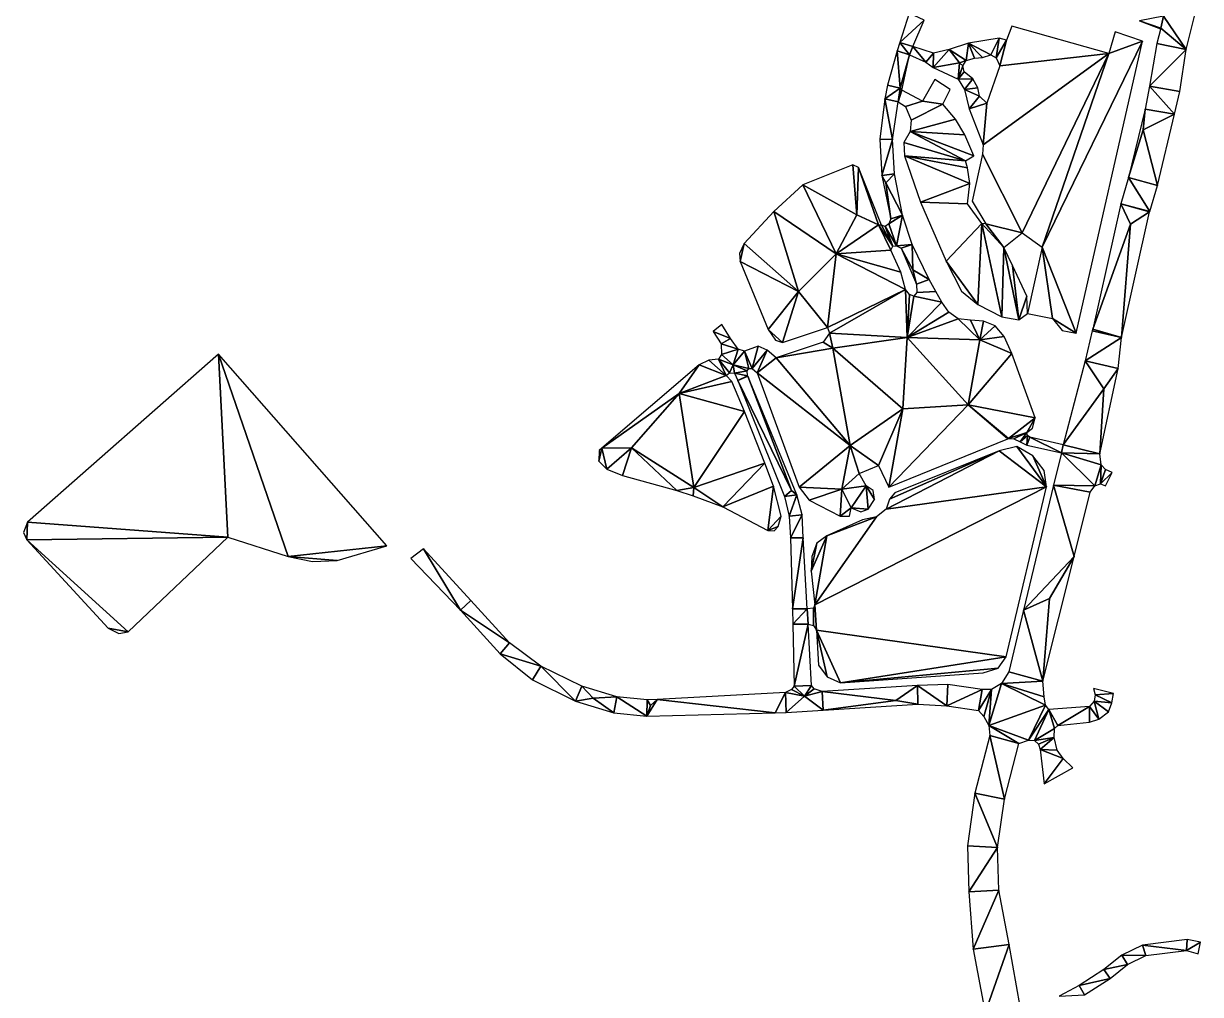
# Model space of a CAD drawing. Extents: x -30359 to 26190, y -30889 to 30041.
# Drawn here: x -3392 to -642, y -8122 to -5854 of the extents above; entities that cross this region are included whole.
import ezdxf

# ---------------------------------------------------------------- set-up
doc = ezdxf.new("R2010")
doc.units = 0

msp = doc.modelspace()

# ---------------------------------------------------------------- linework, layer by layer
at = {"layer": 'mg_to_dxf', "color": 251}
for points in [[(-728.38, -5837.16), (-675.5, -5915.16), (-650.25, -5812.16)], [(-1344.5, -5898.16), (-1287.88, -5846.16), (-1323, -5830.16)], [(-1287.88, -5846.16), (-1344.5, -5898.16), (-1314.13, -5908.16)], [(-784.88, -5848.16), (-735.25, -5865.16), (-728.5, -5837.16)], [(-735.5, -5866.16), (-735.25, -5865.16), (-784.88, -5848.16)], [(-735.25, -5865.16), (-675.5, -5915.16), (-728.38, -5837.16)], [(-856.38, -5924.16), (-1083.38, -5860.16), (-1095.5, -5893.16), (-1111.38, -5953.16)], [(-777.5, -5895.16), (-841.5, -5873.16), (-856.38, -5924.16)], [(-735.25, -5865.16), (-744, -5901.16), (-675.5, -5915.16)], [(-1322.13, -5927.16), (-1344.5, -5898.16), (-1350.88, -5918.16)], [(-1314.13, -5908.16), (-1344.5, -5898.16), (-1322.13, -5927.16)], [(-1284.13, -5944.16), (-1314.13, -5908.16), (-1322.13, -5927.16)], [(-1284.13, -5944.16), (-1266, -5923.16), (-1314.13, -5908.16)], [(-1189.5, -5940.16), (-1184.38, -5900.16), (-1229.38, -5915.16)], [(-1170, -5935.16), (-1184.38, -5900.16), (-1189.5, -5940.16)], [(-1112.88, -5888.16), (-1184.38, -5900.16), (-1131.75, -5927.16)], [(-1170, -5935.16), (-1151.63, -5933.16), (-1184.38, -5900.16)], [(-1131.75, -5927.16), (-1184.38, -5900.16), (-1151.63, -5933.16)], [(-1119.5, -5934.16), (-1112.88, -5888.16), (-1131.75, -5927.16)], [(-1119.5, -5934.16), (-1095.5, -5893.16), (-1112.88, -5888.16)], [(-1095.5, -5893.16), (-1119.5, -5934.16), (-1111.38, -5953.16)], [(-777.5, -5895.16), (-777.5, -5895.16), (-1012.25, -6376.16), (-932.75, -6577.16)], [(-856.38, -5924.16), (-856.38, -5924.16), (-1012.25, -6376.16), (-777.5, -5895.16)], [(-761.38, -6000.16), (-675.5, -5915.16), (-744, -5901.16)], [(-1350.88, -5918.16), (-1373.38, -5998.16), (-1343.5, -6005.16)], [(-1322.13, -5927.16), (-1350.88, -5918.16), (-1343.5, -6005.16)], [(-1322.13, -5927.16), (-1343.5, -6005.16), (-1340, -6010.16)], [(-1284.13, -5944.16), (-1267.13, -5957.16), (-1266, -5923.16)], [(-1266, -5923.16), (-1267.13, -5957.16), (-1229.38, -5915.16)], [(-1205.13, -5946.16), (-1229.38, -5915.16), (-1267.13, -5957.16)], [(-1189.5, -5940.16), (-1229.38, -5915.16), (-1205.13, -5946.16)], [(-1149.75, -6137.16), (-1151.75, -6159.16), (-1058.62, -6343.16), (-856.38, -5924.16)], [(-1111.38, -5953.16), (-1141.25, -6040.16), (-1149.75, -6137.16), (-856.38, -5924.16)], [(-1058.62, -6343.16), (-1012.25, -6376.16), (-856.38, -5924.16)], [(-690.75, -6013.16), (-675.5, -5915.16), (-761.38, -6000.16)], [(-1208.25, -5984.16), (-1205.13, -5946.16), (-1267.13, -5957.16)], [(-1208.25, -5984.16), (-1197.75, -5953.16), (-1205.13, -5946.16)], [(-1194.13, -5967.16), (-1197.75, -5953.16), (-1208.25, -5984.16)], [(-1197.75, -5953.16), (-1189.5, -5940.16), (-1205.13, -5946.16)], [(-1244, -6042.16), (-1227.38, -6008.16), (-1263, -5985.16), (-1291.5, -6035.16)], [(-1208.25, -5984.16), (-1174.5, -5983.16), (-1194.13, -5967.16)], [(-1208.25, -5984.16), (-1193.75, -6008.16), (-1174.5, -5983.16)], [(-1162.75, -6004.16), (-1174.5, -5983.16), (-1193.75, -6008.16)], [(-1343.5, -6005.16), (-1373.38, -5998.16), (-1379.75, -6030.16)], [(-1348.25, -6037.16), (-1343.5, -6005.16), (-1379.75, -6030.16)], [(-1340, -6010.16), (-1343.5, -6005.16), (-1348.25, -6037.16)], [(-1340, -6010.16), (-1348.25, -6037.16), (-1331.63, -6048.16), (-1291.5, -6035.16)], [(-1158.25, -6024.16), (-1162.75, -6004.16), (-1193.75, -6008.16)], [(-1183, -6053.16), (-1158.25, -6024.16), (-1193.75, -6008.16)], [(-702.75, -6066.16), (-761.38, -6000.16), (-771.63, -6054.16)], [(-702.75, -6066.16), (-690.75, -6013.16), (-761.38, -6000.16)], [(-1379.75, -6030.16), (-1391.75, -6124.16), (-1361.63, -6125.16)], [(-1348.25, -6037.16), (-1379.75, -6030.16), (-1361.63, -6125.16)], [(-1318.25, -6080.16), (-1244, -6042.16), (-1291.5, -6035.16), (-1331.63, -6048.16)], [(-1318.25, -6080.16), (-1320.63, -6106.16), (-1214.38, -6077.16), (-1244, -6042.16)], [(-1158.25, -6024.16), (-1183, -6053.16), (-1141.25, -6040.16)], [(-1141.25, -6040.16), (-1183, -6053.16), (-1149.75, -6137.16)], [(-776.25, -6102.16), (-771.63, -6054.16), (-810.5, -6214.16)], [(-776.25, -6102.16), (-702.75, -6066.16), (-771.63, -6054.16)], [(-743, -6232.16), (-702.75, -6066.16), (-776.25, -6102.16)], [(-1193, -6114.16), (-1193, -6114.16), (-1214.38, -6077.16), (-1320.63, -6106.16)], [(-743, -6232.16), (-776.25, -6102.16), (-810.5, -6214.16)], [(-1361.63, -6125.16), (-1391.75, -6124.16), (-1387, -6209.16)], [(-1357.13, -6205.16), (-1361.63, -6125.16), (-1387, -6209.16)], [(-1335.25, -6132.16), (-1335.25, -6132.16), (-1191.38, -6175.16), (-1320.63, -6106.16)], [(-1171.5, -6163.16), (-1171.5, -6163.16), (-1320.63, -6106.16), (-1191.38, -6175.16)], [(-1193, -6114.16), (-1193, -6114.16), (-1320.63, -6106.16), (-1171.5, -6163.16)], [(-1335.25, -6132.16), (-1335.25, -6132.16), (-1333.38, -6163.16), (-1191.38, -6175.16)], [(-1445.5, -6301.16), (-1454.75, -6184.16), (-1571.38, -6231.16)], [(-1445.5, -6301.16), (-1441.38, -6190.16), (-1454.75, -6184.16)], [(-1333.38, -6163.16), (-1333.38, -6163.16), (-1186.25, -6191.16), (-1191.38, -6175.16)], [(-1333.38, -6163.16), (-1333.38, -6163.16), (-1181.38, -6228.16), (-1186.25, -6191.16)], [(-1296.13, -6271.16), (-1296.13, -6271.16), (-1181.38, -6228.16), (-1333.38, -6163.16)], [(-1151.75, -6159.16), (-1175.38, -6269.16), (-1143.63, -6322.16), (-1058.62, -6343.16)], [(-1394.75, -6324.16), (-1441.38, -6190.16), (-1445.5, -6301.16)], [(-1387.25, -6325.16), (-1441.38, -6190.16), (-1394.75, -6324.16)], [(-1377.38, -6226.16), (-1357.13, -6205.16), (-1387, -6209.16)], [(-1365.63, -6310.16), (-1377.38, -6226.16), (-1387, -6209.16)], [(-1338.25, -6302.16), (-1357.13, -6205.16), (-1377.38, -6226.16)], [(-1493.75, -6392.16), (-1571.38, -6231.16), (-1639.25, -6293.16)], [(-1493.75, -6392.16), (-1445.5, -6301.16), (-1571.38, -6231.16)], [(-1365.63, -6310.16), (-1338.25, -6302.16), (-1377.38, -6226.16)], [(-1296.13, -6271.16), (-1296.13, -6271.16), (-1186.63, -6275.16), (-1181.38, -6228.16)], [(-760.88, -6293.16), (-810.5, -6214.16), (-828.62, -6275.16)], [(-810.5, -6214.16), (-760.88, -6293.16), (-743, -6232.16)], [(-1708, -6368.16), (-1581.13, -6480.16), (-1639.25, -6293.16)], [(-1493.75, -6392.16), (-1639.25, -6293.16), (-1581.13, -6480.16)], [(-1153.13, -6321.16), (-1186.63, -6275.16), (-1296.13, -6271.16), (-1236.13, -6409.16)], [(-805.75, -6323.16), (-828.62, -6275.16), (-894.13, -6568.16)], [(-761.25, -6294.16), (-760.88, -6293.16), (-828.62, -6275.16)], [(-761.25, -6294.16), (-828.62, -6275.16), (-805.75, -6323.16)], [(-761.25, -6294.16), (-805.75, -6323.16), (-826.88, -6587.16)], [(-1445.5, -6301.16), (-1493.75, -6392.16), (-1394.75, -6324.16)], [(-1378.75, -6328.16), (-1352.13, -6373.16), (-1370.25, -6322.16)], [(-1370.25, -6322.16), (-1352.13, -6373.16), (-1338.25, -6302.16)], [(-1370.25, -6322.16), (-1338.25, -6302.16), (-1365.63, -6310.16)], [(-1352.13, -6373.16), (-1315.63, -6370.16), (-1338.25, -6302.16)], [(-1236.13, -6409.16), (-1236.13, -6409.16), (-1162.75, -6510.16), (-1153.13, -6321.16)], [(-1153.13, -6321.16), (-1153.13, -6321.16), (-1162.75, -6510.16), (-1106.5, -6539.16)], [(-1153.13, -6321.16), (-1153.13, -6321.16), (-1106.5, -6539.16), (-1102, -6377.16)], [(-1102, -6377.16), (-1143.63, -6322.16), (-1153.13, -6321.16)], [(-1143.63, -6322.16), (-1102, -6377.16), (-1058.62, -6343.16)], [(-826.88, -6587.16), (-805.75, -6323.16), (-894.13, -6568.16)], [(-1493.75, -6392.16), (-1365.75, -6383.16), (-1394.75, -6324.16)], [(-1394.75, -6324.16), (-1361.25, -6374.16), (-1387.25, -6325.16)], [(-1365.75, -6383.16), (-1361.25, -6374.16), (-1394.75, -6324.16)], [(-1361.25, -6374.16), (-1378.75, -6328.16), (-1387.25, -6325.16)], [(-1361.25, -6374.16), (-1352.13, -6373.16), (-1378.75, -6328.16)], [(-1718, -6410.16), (-1708, -6368.16), (-1719.13, -6391.16)], [(-1718, -6410.16), (-1581.13, -6480.16), (-1708, -6368.16)], [(-1352.13, -6373.16), (-1341.5, -6379.16), (-1315.63, -6370.16)], [(-1314.63, -6429.16), (-1315.63, -6370.16), (-1341.5, -6379.16)], [(-1315.63, -6370.16), (-1314.63, -6429.16), (-1276.13, -6452.16)], [(-1102, -6377.16), (-1102, -6377.16), (-1106.5, -6539.16), (-1066.87, -6546.16)], [(-1102, -6377.16), (-1102, -6377.16), (-1066.87, -6546.16), (-1081.25, -6419.16)], [(-1012.25, -6376.16), (-1046.63, -6531.16), (-987.88, -6543.16)], [(-932.75, -6577.16), (-932.75, -6577.16), (-1012.25, -6376.16), (-987.88, -6543.16)], [(-1493.75, -6392.16), (-1581.13, -6480.16), (-1514, -6564.16)], [(-1514, -6564.16), (-1331.25, -6475.16), (-1493.75, -6392.16)], [(-1365.75, -6383.16), (-1493.75, -6392.16), (-1342.63, -6435.16)], [(-1493.75, -6392.16), (-1331.25, -6475.16), (-1342.63, -6435.16)], [(-1305.5, -6463.16), (-1314.63, -6429.16), (-1341.5, -6379.16)], [(-1581.13, -6480.16), (-1718, -6410.16), (-1652.25, -6569.16)], [(-1305.5, -6463.16), (-1276.13, -6452.16), (-1314.63, -6429.16)], [(-1236.13, -6409.16), (-1236.13, -6409.16), (-1200.25, -6479.16), (-1162.75, -6510.16)], [(-1081.25, -6419.16), (-1081.25, -6419.16), (-1066.87, -6546.16), (-1048.13, -6491.16)], [(-1276.13, -6452.16), (-1305.5, -6463.16), (-1304.88, -6482.16), (-1260.25, -6480.16)], [(-1618.63, -6599.16), (-1581.13, -6480.16), (-1652.25, -6569.16)], [(-1581.13, -6480.16), (-1618.63, -6599.16), (-1514, -6564.16)], [(-1509, -6577.16), (-1331.25, -6475.16), (-1514, -6564.16)], [(-1327.25, -6587.16), (-1331.25, -6475.16), (-1509, -6577.16)], [(-1327.25, -6587.16), (-1321.88, -6487.16), (-1331.25, -6475.16)], [(-1312.13, -6491.16), (-1321.88, -6487.16), (-1327.25, -6587.16)], [(-1246.75, -6505.16), (-1260.25, -6480.16), (-1304.88, -6482.16), (-1312.13, -6491.16)], [(-1246.75, -6505.16), (-1312.13, -6491.16), (-1327.25, -6587.16)], [(-1230.38, -6528.16), (-1246.75, -6505.16), (-1327.25, -6587.16)], [(-1048.13, -6491.16), (-1048.13, -6491.16), (-1066.87, -6546.16), (-1046.63, -6531.16)], [(-1230.38, -6528.16), (-1327.25, -6587.16), (-1208.13, -6544.16)], [(-932.75, -6577.16), (-932.75, -6577.16), (-987.88, -6543.16), (-965.63, -6571.16)], [(-1739.88, -6590.16), (-1760.75, -6557.16), (-1780.63, -6573.16)], [(-1618.63, -6599.16), (-1652.25, -6569.16), (-1635.38, -6594.16)], [(-1208.13, -6544.16), (-1327.25, -6587.16), (-1158.13, -6593.16)], [(-1179.38, -6547.16), (-1208.13, -6544.16), (-1158.13, -6593.16)], [(-1149.25, -6549.16), (-1179.38, -6547.16), (-1158.13, -6593.16)], [(-1158.13, -6593.16), (-1121.75, -6560.16), (-1149.25, -6549.16)], [(-1101, -6585.16), (-1121.75, -6560.16), (-1158.13, -6593.16)], [(-826.88, -6587.16), (-894.13, -6568.16), (-895.13, -6572.16)], [(-1780.63, -6573.16), (-1762, -6602.16), (-1739.88, -6590.16)], [(-1739.88, -6590.16), (-1762, -6602.16), (-1722.38, -6615.16)], [(-1523.38, -6598.16), (-1633.75, -6635.16), (-1501.38, -6612.16)], [(-1501.38, -6612.16), (-1509, -6577.16), (-1523.38, -6598.16)], [(-1509, -6577.16), (-1501.38, -6612.16), (-1327.25, -6587.16)], [(-1337.63, -6754.16), (-1327.25, -6587.16), (-1501.38, -6612.16)], [(-1185.25, -6745.16), (-1327.25, -6587.16), (-1337.63, -6754.16)], [(-1158.13, -6593.16), (-1327.25, -6587.16), (-1185.25, -6745.16)], [(-1185.25, -6745.16), (-1083.13, -6625.16), (-1158.13, -6593.16)], [(-1101, -6585.16), (-1158.13, -6593.16), (-1083.13, -6625.16)], [(-895.13, -6572.16), (-911.75, -6642.16), (-826.88, -6587.16)], [(-835, -6660.16), (-826.88, -6587.16), (-911.75, -6642.16)], [(-1722.38, -6615.16), (-1762, -6602.16), (-1760.88, -6627.16)], [(-1722.38, -6615.16), (-1760.88, -6627.16), (-1733.88, -6651.16)], [(-1707.5, -6619.16), (-1722.38, -6615.16), (-1733.88, -6651.16)], [(-1733.88, -6651.16), (-1697.5, -6660.16), (-1707.5, -6619.16)], [(-1675.25, -6608.16), (-1707.5, -6619.16), (-1690, -6660.16)], [(-1690, -6660.16), (-1707.5, -6619.16), (-1697.5, -6660.16)], [(-1690, -6660.16), (-1654.38, -6617.16), (-1675.25, -6608.16)], [(-1678, -6670.16), (-1654.38, -6617.16), (-1690, -6660.16)], [(-1654.38, -6617.16), (-1678, -6670.16), (-1633.75, -6635.16)], [(-1501.38, -6612.16), (-1633.75, -6635.16), (-1461, -6840.16)], [(-1501.38, -6612.16), (-1461, -6840.16), (-1337.63, -6754.16)], [(-1083.13, -6625.16), (-1185.25, -6745.16), (-1028.87, -6775.16)], [(-2936, -6626.16), (-2936, -6626.16), (-3382.75, -7019.16), (-2914.63, -7054.16)], [(-2936, -6626.16), (-2936, -6626.16), (-2773.75, -7099.16), (-2543.38, -7074.16)], [(-2914.63, -7054.16), (-2914.63, -7054.16), (-2773.75, -7099.16), (-2936, -6626.16)], [(-1860.5, -6718.16), (-1813.13, -6651.16), (-2040.88, -6846.16)], [(-1860.5, -6718.16), (-1750, -6676.16), (-1813.13, -6651.16)], [(-1813.13, -6651.16), (-1750, -6676.16), (-1790.75, -6640.16)], [(-1750, -6676.16), (-1768.13, -6638.16), (-1790.75, -6640.16)], [(-1733.88, -6651.16), (-1760.88, -6627.16), (-1768.13, -6638.16)], [(-1768.13, -6638.16), (-1750, -6676.16), (-1742.38, -6670.16)], [(-1733.88, -6651.16), (-1768.13, -6638.16), (-1742.38, -6670.16)], [(-1733.88, -6651.16), (-1742.38, -6670.16), (-1730.75, -6671.16)], [(-1701.25, -6665.16), (-1733.88, -6651.16), (-1730.75, -6671.16)], [(-1733.88, -6651.16), (-1701.25, -6665.16), (-1697.5, -6660.16)], [(-1461, -6840.16), (-1633.75, -6635.16), (-1678, -6670.16)], [(-868, -6707.16), (-911.75, -6642.16), (-962.75, -6838.16)], [(-868, -6707.16), (-835, -6660.16), (-911.75, -6642.16)], [(-1736.75, -6690.16), (-1750, -6676.16), (-1860.5, -6718.16)], [(-1700.5, -6677.16), (-1701.25, -6665.16), (-1730.75, -6671.16)], [(-1700.5, -6677.16), (-1730.75, -6671.16), (-1723.25, -6688.16)], [(-1723.25, -6688.16), (-1700.13, -6678.16), (-1700.5, -6677.16)], [(-1597.63, -6945.16), (-1700.13, -6678.16), (-1723.25, -6688.16)], [(-1585.5, -6955.16), (-1700.13, -6678.16), (-1597.63, -6945.16)], [(-1579.5, -6937.16), (-1461, -6840.16), (-1678, -6670.16)], [(-877.13, -6859.16), (-835, -6660.16), (-868, -6707.16)], [(-1707.5, -6760.16), (-1736.75, -6690.16), (-1860.5, -6718.16)], [(-1614.13, -6959.16), (-1597.63, -6945.16), (-1723.25, -6688.16)], [(-877.13, -6859.16), (-868, -6707.16), (-962.75, -6838.16)], [(-1971.63, -6845.16), (-1860.5, -6718.16), (-2040.88, -6846.16)], [(-1825.75, -6938.16), (-1860.5, -6718.16), (-1971.63, -6845.16)], [(-1825.75, -6938.16), (-1707.5, -6760.16), (-1860.5, -6718.16)], [(-1707.5, -6760.16), (-1825.75, -6938.16), (-1660, -6881.16)], [(-1394.25, -6886.16), (-1337.63, -6754.16), (-1461, -6840.16)], [(-1370.13, -6937.16), (-1337.63, -6754.16), (-1394.25, -6886.16)], [(-1185.25, -6745.16), (-1337.63, -6754.16), (-1370.13, -6937.16)], [(-1092.5, -6824.16), (-1185.25, -6745.16), (-1370.13, -6937.16)], [(-1091, -6823.16), (-1185.25, -6745.16), (-1092.5, -6824.16)], [(-1091, -6823.16), (-1028.87, -6775.16), (-1185.25, -6745.16)], [(-1047.87, -6809.16), (-1028.87, -6775.16), (-1091, -6823.16)], [(-1047.87, -6809.16), (-1035, -6799.16), (-1028.87, -6775.16)], [(-1078.13, -6824.16), (-1047.87, -6809.16), (-1091, -6823.16)], [(-1078.13, -6824.16), (-1063.75, -6831.16), (-1047.87, -6809.16)], [(-1063.75, -6831.16), (-1046.5, -6816.16), (-1047.87, -6809.16)], [(-1063.75, -6831.16), (-1048, -6839.16), (-1046.5, -6816.16)], [(-1048, -6839.16), (-1041, -6820.16), (-1046.5, -6816.16)], [(-2029.25, -6895.16), (-1971.63, -6845.16), (-2040.88, -6846.16)], [(-2029.25, -6895.16), (-1992.5, -6910.16), (-1971.63, -6845.16)], [(-1992.5, -6910.16), (-1865.38, -6945.16), (-1971.63, -6845.16)], [(-1825.75, -6938.16), (-1971.63, -6845.16), (-1865.38, -6945.16)], [(-1579.5, -6937.16), (-1480.5, -6942.16), (-1461, -6840.16)], [(-1440, -6905.16), (-1461, -6840.16), (-1480.5, -6942.16)], [(-1394.25, -6886.16), (-1461, -6840.16), (-1440, -6905.16)], [(-1112.63, -6852.16), (-1112.63, -6852.16), (-1001.75, -6936.16), (-1071.13, -6842.16)], [(-1001.75, -6936.16), (-1001.75, -6936.16), (-1033.63, -6864.16), (-1071.13, -6842.16)], [(-1041, -6820.16), (-1048, -6839.16), (-967.38, -6857.16)], [(-967.38, -6857.16), (-962.75, -6838.16), (-1041, -6820.16)], [(-967.38, -6857.16), (-877.13, -6859.16), (-962.75, -6838.16)], [(-2029.25, -6895.16), (-2040.88, -6846.16), (-2048.13, -6876.16)], [(-2040.88, -6846.16), (-2046.75, -6851.16), (-2048.13, -6876.16)], [(-1369, -6965.16), (-1369, -6965.16), (-1376.88, -6988.16), (-1112.63, -6852.16)], [(-1376.88, -6988.16), (-1376.88, -6988.16), (-1001.75, -6936.16), (-1112.63, -6852.16)], [(-1369, -6965.16), (-1369, -6965.16), (-1112.63, -6852.16), (-1356.38, -6950.16)], [(-1001.75, -6936.16), (-1001.75, -6936.16), (-1007.63, -6898.16), (-1033.63, -6864.16)], [(-889.5, -6934.16), (-967.38, -6857.16), (-985.38, -6932.16)], [(-874, -6885.16), (-877.13, -6859.16), (-967.38, -6857.16)], [(-889.5, -6934.16), (-874, -6885.16), (-967.38, -6857.16)], [(-1660, -6881.16), (-1825.75, -6938.16), (-1758.38, -6983.16)], [(-1660, -6881.16), (-1758.38, -6983.16), (-1639.5, -6935.16)], [(-889.5, -6934.16), (-876, -6929.16), (-874, -6885.16)], [(-876, -6929.16), (-864, -6896.16), (-874, -6885.16)], [(-848.5, -6903.16), (-864, -6896.16), (-876, -6929.16)], [(-1440, -6905.16), (-1480.5, -6942.16), (-1423.5, -6934.16)], [(-863.87, -6934.16), (-848.5, -6903.16), (-876, -6929.16)], [(-1827.5, -6957.16), (-1825.75, -6938.16), (-1865.38, -6945.16)], [(-1827.5, -6957.16), (-1758.38, -6983.16), (-1825.75, -6938.16)], [(-1639.5, -6935.16), (-1758.38, -6983.16), (-1652.75, -7038.16)], [(-1652.75, -7038.16), (-1622.25, -7005.16), (-1639.5, -6935.16)], [(-1585.5, -6955.16), (-1597.63, -6945.16), (-1614.13, -6959.16)], [(-1603.38, -7005.16), (-1585.5, -6955.16), (-1614.13, -6959.16)], [(-1603.38, -7005.16), (-1572.75, -7002.16), (-1585.5, -6955.16)], [(-1579.5, -6937.16), (-1556.25, -6967.16), (-1480.5, -6942.16)], [(-1480.5, -6942.16), (-1556.25, -6967.16), (-1483.88, -7005.16)], [(-1543.25, -7212.16), (-1001.75, -6936.16), (-1376.88, -6988.16), (-1399.38, -7006.16)], [(-1543.25, -7212.16), (-1539.63, -7271.16), (-1096.63, -7333.16), (-1001.75, -6936.16)], [(-1458, -6985.16), (-1480.5, -6942.16), (-1483.88, -7005.16)], [(-1423.5, -6934.16), (-1480.5, -6942.16), (-1458, -6985.16)], [(-1423.5, -6934.16), (-1458, -6985.16), (-1418.75, -6988.16)], [(-1423.5, -6934.16), (-1418.75, -6988.16), (-1404.13, -6966.16)], [(-1423.5, -6934.16), (-1404.13, -6966.16), (-1407, -6945.16)], [(-937.5, -7099.16), (-985.38, -6932.16), (-1055.62, -7224.16)], [(-889.5, -6934.16), (-985.38, -6932.16), (-899.88, -6949.16)], [(-899.88, -6949.16), (-985.38, -6932.16), (-937.5, -7099.16)], [(-1628.75, -7029.16), (-1622.25, -7005.16), (-1652.75, -7038.16)], [(-1572.75, -7002.16), (-1603.38, -7005.16), (-1599.75, -7055.16)], [(-1572.75, -7002.16), (-1599.75, -7055.16), (-1570.38, -7055.16)], [(-1399.38, -7006.16), (-1399.38, -7006.16), (-1515.38, -7051.16), (-1543.25, -7212.16)], [(-1399.38, -7006.16), (-1399.38, -7006.16), (-1431.63, -7013.16), (-1515.38, -7051.16)], [(-1483.88, -7005.16), (-1462.5, -7005.16), (-1458, -6985.16)], [(-1436, -6995.16), (-1418.75, -6988.16), (-1458, -6985.16)], [(-3383.75, -7060.16), (-3383.75, -7060.16), (-3382.75, -7019.16), (-3391.75, -7043.16)], [(-2914.63, -7054.16), (-2914.63, -7054.16), (-3382.75, -7019.16), (-3383.75, -7060.16)], [(-1638.13, -7039.16), (-1628.75, -7029.16), (-1652.75, -7038.16)], [(-2914.63, -7054.16), (-2914.63, -7054.16), (-3383.75, -7060.16), (-3147, -7275.16)], [(-3147, -7275.16), (-3147, -7275.16), (-3383.75, -7060.16), (-3193.88, -7266.16)], [(-1599.75, -7055.16), (-1595.75, -7221.16), (-1570.38, -7055.16)], [(-1595.75, -7221.16), (-1561.13, -7221.16), (-1570.38, -7055.16)], [(-1543.25, -7212.16), (-1543.25, -7212.16), (-1515.38, -7051.16), (-1551.5, -7133.16)], [(-1551.5, -7133.16), (-1551.5, -7133.16), (-1515.38, -7051.16), (-1538.5, -7068.16)], [(-2543.38, -7074.16), (-2543.38, -7074.16), (-2773.75, -7099.16), (-2658.88, -7108.16)], [(-2487, -7104.16), (-2370.75, -7224.16), (-2457.13, -7081.16)], [(-2457.13, -7081.16), (-2370.75, -7224.16), (-2346.63, -7202.16)], [(-1551.5, -7133.16), (-1551.5, -7133.16), (-1538.5, -7068.16), (-1549.88, -7099.16)], [(-2658.88, -7108.16), (-2658.88, -7108.16), (-2773.75, -7099.16), (-2716.38, -7111.16)], [(-995.25, -7197.16), (-937.5, -7099.16), (-1055.62, -7224.16)], [(-1010.37, -7390.16), (-937.5, -7099.16), (-995.25, -7197.16)], [(-2346.63, -7202.16), (-2370.75, -7224.16), (-2256.25, -7301.16)], [(-1010.37, -7390.16), (-995.25, -7197.16), (-1055.62, -7224.16)], [(-2370.75, -7224.16), (-2278.5, -7326.16), (-2256.25, -7301.16)], [(-1594.88, -7257.16), (-1561.13, -7221.16), (-1595.75, -7221.16)], [(-1559, -7257.16), (-1561.13, -7221.16), (-1594.88, -7257.16)], [(-1546.38, -7220.16), (-1561.13, -7221.16), (-1559, -7257.16), (-1546.38, -7260.16)], [(-1543.25, -7212.16), (-1546.38, -7220.16), (-1546.38, -7260.16), (-1539.63, -7271.16)], [(-1055.62, -7224.16), (-1090.38, -7368.16), (-1010.37, -7390.16)], [(-1559, -7257.16), (-1594.88, -7257.16), (-1591.25, -7402.16)], [(-1559, -7257.16), (-1591.25, -7402.16), (-1551.25, -7400.16)], [(-3147, -7275.16), (-3147, -7275.16), (-3193.88, -7266.16), (-3169.13, -7279.16)], [(-1096.63, -7333.16), (-1096.63, -7333.16), (-1539.63, -7271.16), (-1483.5, -7394.16)], [(-1539.63, -7271.16), (-1539.63, -7271.16), (-1514.38, -7380.16), (-1483.5, -7394.16)], [(-1539.63, -7271.16), (-1539.63, -7271.16), (-1534.88, -7353.16), (-1514.38, -7380.16)], [(-2278.5, -7326.16), (-2183, -7355.16), (-2256.25, -7301.16)], [(-2202.75, -7387.16), (-2183, -7355.16), (-2278.5, -7326.16)], [(-1096.63, -7333.16), (-1096.63, -7333.16), (-1483.5, -7394.16), (-1115.13, -7360.16)], [(-2202.75, -7387.16), (-2102, -7437.16), (-2183, -7355.16)], [(-2102, -7437.16), (-2087.75, -7402.16), (-2183, -7355.16)], [(-1115.13, -7360.16), (-1115.13, -7360.16), (-1483.5, -7394.16), (-1149.63, -7371.16)], [(-1090.38, -7368.16), (-1106.88, -7396.16), (-1010.37, -7390.16)], [(-1010.37, -7390.16), (-1106.88, -7396.16), (-1007.12, -7427.16)], [(-2102, -7437.16), (-2060.88, -7430.16), (-2087.75, -7402.16)], [(-2060.88, -7430.16), (-2005.5, -7427.16), (-2087.75, -7402.16)], [(-1611.88, -7417.16), (-1911.38, -7433.16), (-1636.13, -7464.16)], [(-1611.88, -7417.16), (-1636.13, -7464.16), (-1609.88, -7463.16)], [(-1597.63, -7410.16), (-1611.88, -7417.16), (-1567.13, -7425.16)], [(-1611.88, -7417.16), (-1609.88, -7463.16), (-1567.13, -7425.16)], [(-1567.13, -7425.16), (-1591.25, -7402.16), (-1597.63, -7410.16)], [(-1591.25, -7402.16), (-1567.13, -7425.16), (-1551.25, -7400.16)], [(-1551.25, -7400.16), (-1567.13, -7425.16), (-1544.5, -7408.16)], [(-1525.88, -7414.16), (-1544.5, -7408.16), (-1567.13, -7425.16)], [(-1523.75, -7458.16), (-1525.88, -7414.16), (-1567.13, -7425.16)], [(-1303.25, -7400.16), (-1525.88, -7414.16), (-1354.25, -7435.16)], [(-1354.25, -7435.16), (-1525.88, -7414.16), (-1523.75, -7458.16)], [(-1303.25, -7400.16), (-1354.25, -7435.16), (-1303, -7444.16)], [(-1232.38, -7398.16), (-1303.25, -7400.16), (-1235.25, -7448.16)], [(-1303.25, -7400.16), (-1303, -7444.16), (-1235.25, -7448.16)], [(-1152, -7410.16), (-1232.38, -7398.16), (-1235.25, -7448.16)], [(-1152, -7410.16), (-1235.25, -7448.16), (-1161.13, -7459.16)], [(-1130.5, -7410.16), (-1161.13, -7459.16), (-1148.13, -7473.16)], [(-1161.13, -7459.16), (-1130.5, -7410.16), (-1152, -7410.16)], [(-1137.13, -7494.16), (-1130.5, -7410.16), (-1148.13, -7473.16)], [(-1004, -7446.16), (-1106.88, -7396.16), (-1137.13, -7494.16)], [(-1137.13, -7494.16), (-1106.88, -7396.16), (-1130.5, -7410.16)], [(-1007.12, -7427.16), (-1106.88, -7396.16), (-1004, -7446.16)], [(-888.5, -7422.16), (-845.25, -7419.16), (-892, -7407.16)], [(-849.63, -7441.16), (-888.5, -7422.16), (-890.63, -7437.16)], [(-888.5, -7422.16), (-849.63, -7441.16), (-845.25, -7419.16)], [(-2102, -7437.16), (-2013, -7464.16), (-2060.88, -7430.16)], [(-2060.88, -7430.16), (-2013, -7464.16), (-2005.5, -7427.16)], [(-2005.5, -7427.16), (-2013, -7464.16), (-1935.88, -7472.16)], [(-1935, -7434.16), (-2005.5, -7427.16), (-1935.88, -7472.16)], [(-1911.38, -7433.16), (-1926.75, -7447.16), (-1935.88, -7472.16)], [(-1911.38, -7433.16), (-1935.88, -7472.16), (-1636.13, -7464.16)], [(-1926.75, -7447.16), (-1935, -7434.16), (-1935.88, -7472.16)], [(-1911.38, -7433.16), (-1935, -7434.16), (-1926.75, -7447.16)], [(-1567.13, -7425.16), (-1609.88, -7463.16), (-1523.75, -7458.16)], [(-1354.25, -7435.16), (-1523.75, -7458.16), (-1303, -7444.16)], [(-1137.13, -7494.16), (-1043.75, -7528.16), (-1004, -7446.16)], [(-1004, -7446.16), (-1043.75, -7528.16), (-996.5, -7456.16)], [(-996.5, -7456.16), (-975.63, -7494.16), (-901.88, -7449.16)], [(-901.88, -7449.16), (-975.63, -7494.16), (-901.5, -7486.16)], [(-879.63, -7479.16), (-890.63, -7437.16), (-901.88, -7449.16)], [(-879.63, -7479.16), (-901.88, -7449.16), (-901.5, -7486.16)], [(-879.63, -7479.16), (-857, -7462.16), (-890.63, -7437.16)], [(-849.63, -7441.16), (-890.63, -7437.16), (-857, -7462.16)], [(-1043.75, -7528.16), (-1030.25, -7529.16), (-996.5, -7456.16)], [(-983.63, -7501.16), (-996.5, -7456.16), (-1030.25, -7529.16)], [(-996.5, -7456.16), (-983.63, -7501.16), (-975.63, -7494.16)], [(-1066.88, -7536.16), (-1043.75, -7528.16), (-1137.13, -7494.16)], [(-1066.88, -7536.16), (-1137.13, -7494.16), (-1134.38, -7517.16)], [(-1030.25, -7529.16), (-983.75, -7522.16), (-983.63, -7501.16)], [(-1100.5, -7666.16), (-1134.38, -7517.16), (-1169.25, -7652.16)], [(-1066.88, -7536.16), (-1134.38, -7517.16), (-1100.5, -7666.16)], [(-1020.63, -7537.16), (-983.75, -7522.16), (-1030.25, -7529.16)], [(-1020.63, -7537.16), (-1016.5, -7550.16), (-983.75, -7522.16)], [(-1016.5, -7550.16), (-976.88, -7551.16), (-983.75, -7522.16)], [(-1016.5, -7550.16), (-963.38, -7571.16), (-976.88, -7551.16)], [(-1007.38, -7630.16), (-963.38, -7571.16), (-1016.5, -7550.16)], [(-1007.38, -7630.16), (-940.25, -7593.16), (-963.38, -7571.16)], [(-1116.13, -7779.16), (-1169.25, -7652.16), (-1186.25, -7775.16)], [(-1100.5, -7666.16), (-1169.25, -7652.16), (-1116.13, -7779.16)], [(-1116.13, -7779.16), (-1186.25, -7775.16), (-1183.13, -7882.16)], [(-1113.25, -7878.16), (-1116.13, -7779.16), (-1183.13, -7882.16)], [(-1113.25, -7878.16), (-1183.13, -7882.16), (-1173.38, -8016.16)], [(-1113.25, -7878.16), (-1173.38, -8016.16), (-1089.5, -8005.16)], [(-673.63, -7994.16), (-777.5, -8007.16), (-675.38, -8019.16)], [(-673.63, -7994.16), (-675.38, -8019.16), (-642.38, -8000.16)], [(-675.38, -8019.16), (-647.88, -8027.16), (-642.38, -8000.16)], [(-1145.38, -8165.16), (-1089.5, -8005.16), (-1173.38, -8016.16)], [(-1063.75, -8150.16), (-1089.5, -8005.16), (-1145.38, -8165.16)], [(-770.38, -8031.16), (-777.5, -8007.16), (-826.13, -8030.16)], [(-777.5, -8007.16), (-770.38, -8031.16), (-675.38, -8019.16)], [(-826.13, -8030.16), (-868.38, -8064.16), (-812.75, -8052.16)], [(-853.63, -8085.16), (-812.75, -8052.16), (-868.38, -8064.16)], [(-812.75, -8052.16), (-770.38, -8031.16), (-826.13, -8030.16)], [(-853.63, -8085.16), (-868.38, -8064.16), (-925.5, -8101.16)], [(-913, -8123.16), (-925.5, -8101.16), (-972.12, -8126.16)], [(-913, -8123.16), (-853.63, -8085.16), (-925.5, -8101.16)]]:
    msp.add_3dface(points, dxfattribs=at)

doc.saveas('drawing.dxf')
